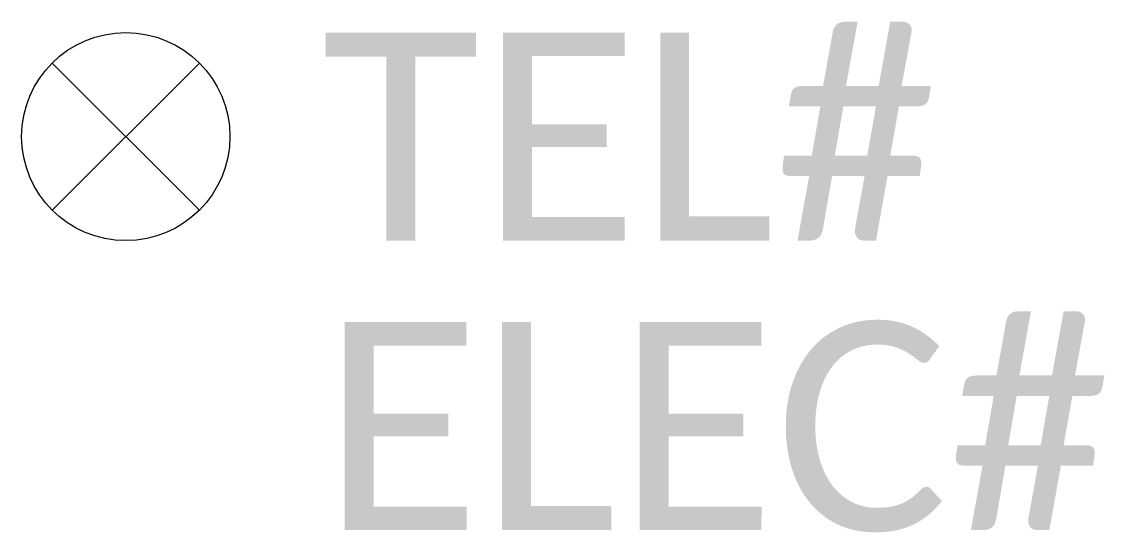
# Model space of a CAD drawing. Extents: x -0.75 to 7.05, y -2.85 to 0.83.
import ezdxf
from ezdxf.enums import TextEntityAlignment as Align

# ---------------------------------------------------------------- set-up
doc = ezdxf.new("R2010")
doc.units = 0
doc.header["$MEASUREMENT"] = 0
doc.layers.add('C-COMM-POLE', color=30, linetype='Continuous')
doc.styles.add('EXISTING', font='calibrili.ttf')

msp = doc.modelspace()

# ---------------------------------------------------------------- linework, layer by layer
at = {"layer": 'C-COMM-POLE'}
for p, q in [((-0.5303, -0.5303), (0.5303, 0.5303)), ((-0.5303, 0.5303), (0.5303, -0.5303))]:
    msp.add_line(p, q, dxfattribs=at)
msp.add_circle((0, 0), 0.75, dxfattribs=at)

# ---------------------------------------------------------------- texts
at = {"layer": 'C-COMM-POLE', "style": 'EXISTING'}
for tag, text, p in [('TEL#', 'P(T).NT', (1.4122, 0)), ('ELEC#', 'P.(E)NT', (1.4122, -2.088))]:
    msp.add_attdef(tag, text=text, height=1.5, dxfattribs=at).set_placement(p, align=Align.MIDDLE_LEFT)

doc.saveas('drawing.dxf')
